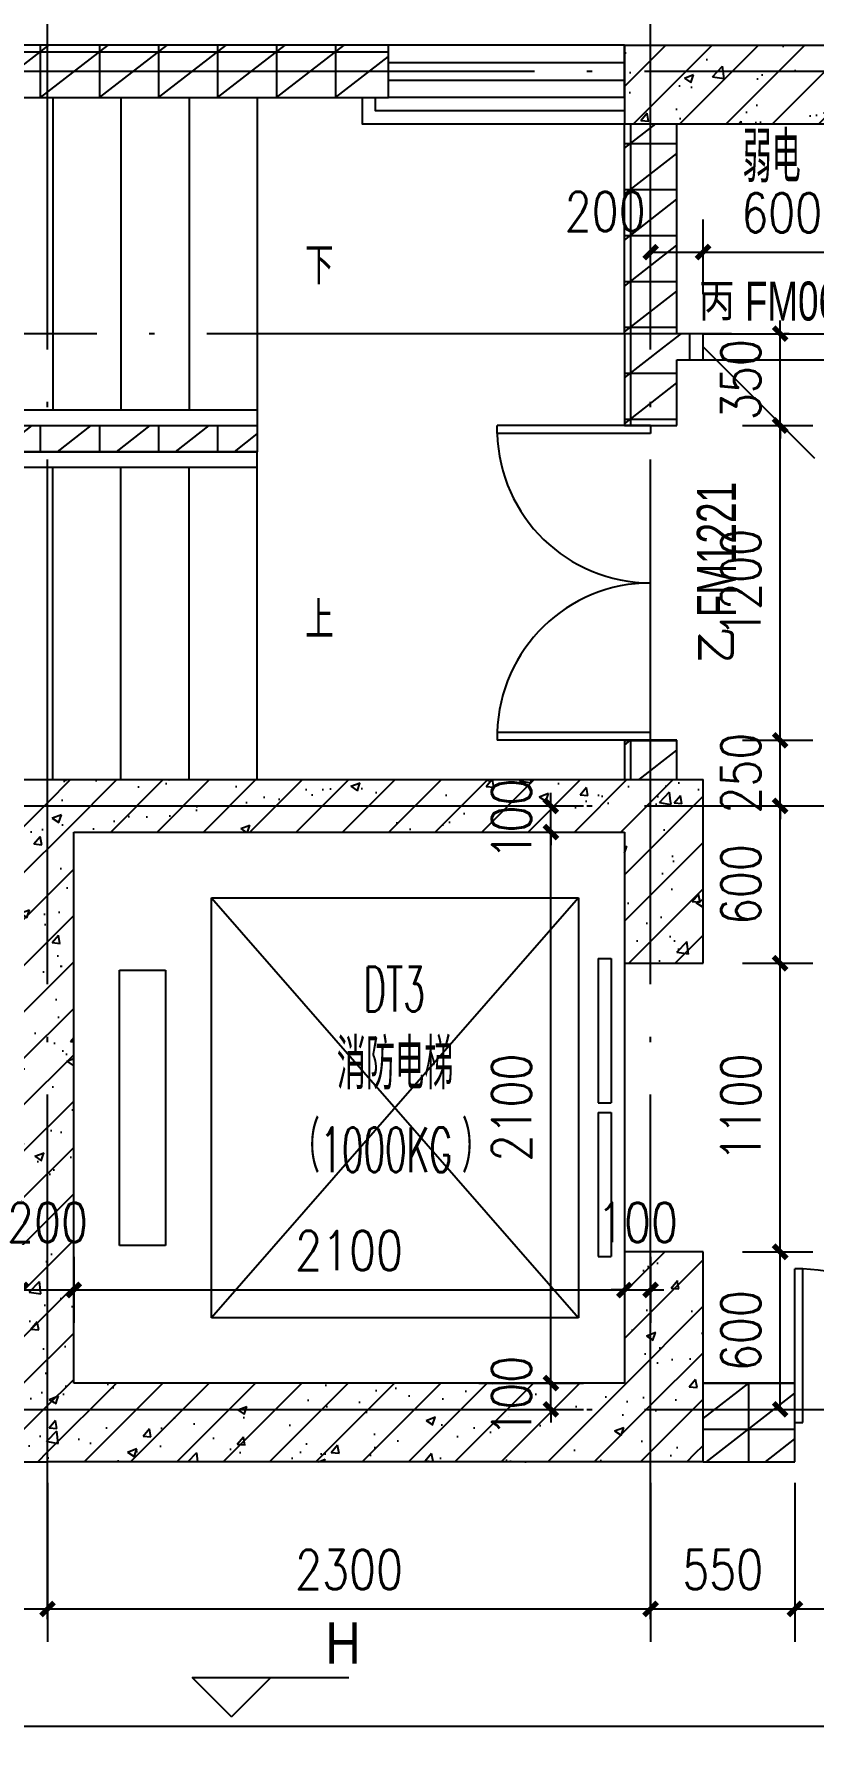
# Model space of a CAD drawing. Extents: x 718358 to 1668613, y -348838 to -159582.
# Drawn here: x 834251 to 837223, y -245186 to -238633 of the extents above; entities that cross this region are included whole.
import ezdxf

# ---------------------------------------------------------------- set-up
doc = ezdxf.new("R2010")
doc.units = 0
doc.header["$LTSCALE"] = 1000
doc.linetypes.add('DOTE', pattern=[2.42, 2, -0.2, 0.02, -0.2])
for name, color, linetype in [('建-墙体', 2, 'Continuous'), ('建-尺寸', 73, 'Continuous'), ('建-影线', 8, 'Continuous'), ('建-房间名', 7, 'Continuous'), ('建-柱子', 6, 'Continuous'), ('建-标高', 3, 'Continuous'), ('建-楼梯', 4, 'Continuous'), ('建-符号', 3, 'Continuous'), ('建-符号说明', 7, 'Continuous'), ('建-轴网', 14, 'DOTE'), ('建-门', 4, 'Continuous'), ('建-门窗', 4, 'Continuous'), ('建-门窗-编号', 7, 'Continuous'), ('建-阳台', 5, 'Continuous')]:
    doc.layers.add(name, color=color, linetype=linetype)
doc.styles.add('_TCH_DIM', font='gt单线西文.shx', dxfattribs={"width": 0.8, "bigfont": 'gt单线中文.shx'})
doc.styles.add('_TCH_WINDOW', font='gt单线西文.shx', dxfattribs={"height": 3.5, "bigfont": 'gt单线中文.shx'})
doc.styles.add('DIM_FONT', font='SIMPLEX.shx', dxfattribs={"width": 0.8, "bigfont": 'GBCBIG.shx'})
doc.dimstyles.new('DIMN50', dxfattribs={"dimscale": 0.5, "dimtxt": 300, "dimasz": 100, "dimexe": 250, "dimexo": 300, "dimgap": 150, "dimtad": 1, "dimdec": 0, "dimzin": 0, "dimdsep": 46, "dimtxsty": 'DIM_FONT', "dimblk": 'ARCHTICK', "dimcen": 0.09, "dimdle": 1, "dimclrt": 7, "dimazin": 2, "dimtfac": 1, "dimtdec": 0, "dimtix": 1, "dimtmove": 2, "dimatfit": 3, "dimldrblk": 'ARCHTICK', "dimfxl": 1, "dimtolj": 1, "dimtzin": 0, "dimarcsym": 0})
pattern_1 = [(0, (0, 0), (0, 175), []), (37.875, (200, 0), (-84.807639, 109.038328), []), (90, (200, 0), (-225, 1e-14), [])]
pattern_2 = [(45, (0, 0), (-88.388348, 88.388348), []), (50, (0, 0), (358.63009, -31.37607), [37.5, -412.5]), (355, (0, 0), (-69.37567, 376.09607), [30, -330]), (100.4514, (29.9, -2.6), (289.25469, 344.71977), [31.8701, -350.57106]), (46.1842, (0, 100), (533.62052, -82.7595), [56.25, -618.75]), (96.6356, (44.47, 93.1), (467.33135, 487.05894), [47.80514, -525.8565]), (351.1842, (0, 100), (467.33097, 487.0593), [45, -495]), (21, (50, 75), (298.45353, -201.30945), [37.5, -412.5]), (326, (50, 75), (121.65767, 362.57502), [30, -330]), (71.4514, (74.87, 58.22), (420.11131, 161.26525), [31.8701, -350.57106]), (37.5, (0, 0), (6.079928, 166.446927), [0, -326, 0, -335, 0, -331.25]), (7.5, (0, 0), (131.53477, 197.205856), [0, -191, 0, -318.5, 0, -126.25]), (327.5, (-111.5, 0), (266.911218, -11.277436), [0, -125, 0, -390, 0, -517.5]), (317.5, (-161.5, 0), (291.593085, 50.05249), [0, -162.5, 0, -259, 0, -367.5])]

# ---------------------------------------------------------------- blocks, each defined once
blk = doc.blocks.new('_ArchTick')
at = {"color": 0, "linetype": 'ByBlock', "const_width": 0.4}
blk.add_lwpolyline([(-0.5, -0.5), (0.5, 0.5)], dxfattribs=at)
blk = doc.blocks.new('*D629')
at = {"layer": 'Defpoints', "color": 0, "transparency": 16777216}
for p in [(837151.1, -244003.7), (838351.1, -244003.7), (838351.1, -244634.9)]:
    blk.add_point(p, dxfattribs=at)
at = {"layer": '建-尺寸', "color": 0, "lineweight": -2, "transparency": 16777216}
for p, q in [((837151.1, -244153.7), (837151.1, -244759.9)), ((838351.1, -244153.7), (838351.1, -244759.9)), ((837150.6, -244634.9), (838351.6, -244634.9))]:
    blk.add_line(p, q, dxfattribs=at)
at = {"layer": '建-尺寸', "color": 0, "lineweight": -2, "transparency": 16777216, "xscale": 50, "yscale": 50, "zscale": 50, "rotation": 180}
blk.add_blockref('_ArchTick', (837151.1, -244634.9), dxfattribs=at)
at = {"layer": '建-尺寸', "color": 0, "lineweight": -2, "transparency": 16777216, "xscale": 50, "yscale": 50, "zscale": 50}
blk.add_blockref('_ArchTick', (838351.1, -244634.9), dxfattribs=at)
at = {"layer": '建-尺寸', "color": 7, "transparency": 16777216, "insert": (837751.1, -244484.9), "char_height": 150, "attachment_point": 5, "style": 'DIM_FONT'}
blk.add_mtext('\\A1;1200', dxfattribs=at)
blk = doc.blocks.new('*D630')
at = {"layer": 'Defpoints', "color": 0, "transparency": 16777216}
for p in [(836601.1, -244003.7), (837151.1, -244003.7), (837151.1, -244634.9)]:
    blk.add_point(p, dxfattribs=at)
at = {"layer": '建-尺寸', "color": 0, "lineweight": -2, "transparency": 16777216}
for p, q in [((836601.1, -244153.7), (836601.1, -244759.9)), ((837151.1, -244153.7), (837151.1, -244759.9)), ((836600.6, -244634.9), (837151.6, -244634.9))]:
    blk.add_line(p, q, dxfattribs=at)
at = {"layer": '建-尺寸', "color": 0, "lineweight": -2, "transparency": 16777216, "xscale": 50, "yscale": 50, "zscale": 50, "rotation": 180}
blk.add_blockref('_ArchTick', (836601.1, -244634.9), dxfattribs=at)
at = {"layer": '建-尺寸', "color": 0, "lineweight": -2, "transparency": 16777216, "xscale": 50, "yscale": 50, "zscale": 50}
blk.add_blockref('_ArchTick', (837151.1, -244634.9), dxfattribs=at)
at = {"layer": '建-尺寸', "color": 7, "transparency": 16777216, "insert": (836876.1, -244484.9), "char_height": 150, "attachment_point": 5, "style": 'DIM_FONT'}
blk.add_mtext('\\A1;550', dxfattribs=at)
blk = doc.blocks.new('*D631')
at = {"layer": 'Defpoints', "color": 0, "transparency": 16777216}
for p in [(834301.1, -244003.7), (836601.1, -244003.7), (836601.1, -244634.9)]:
    blk.add_point(p, dxfattribs=at)
at = {"layer": '建-尺寸', "color": 0, "lineweight": -2, "transparency": 16777216}
for p, q in [((834301.1, -244153.7), (834301.1, -244759.9)), ((836601.1, -244153.7), (836601.1, -244759.9)), ((834300.6, -244634.9), (836601.6, -244634.9))]:
    blk.add_line(p, q, dxfattribs=at)
at = {"layer": '建-尺寸', "color": 0, "lineweight": -2, "transparency": 16777216, "xscale": 50, "yscale": 50, "zscale": 50, "rotation": 180}
blk.add_blockref('_ArchTick', (834301.1, -244634.9), dxfattribs=at)
at = {"layer": '建-尺寸', "color": 0, "lineweight": -2, "transparency": 16777216, "xscale": 50, "yscale": 50, "zscale": 50}
blk.add_blockref('_ArchTick', (836601.1, -244634.9), dxfattribs=at)
at = {"layer": '建-尺寸', "color": 7, "transparency": 16777216, "insert": (835451.1, -244484.9), "char_height": 150, "attachment_point": 5, "style": 'DIM_FONT'}
blk.add_mtext('\\A1;2300', dxfattribs=at)
blk = doc.blocks.new('*D632')
at = {"layer": 'Defpoints', "color": 0, "transparency": 16777216}
for p in [(833701.1, -244003.7), (834301.1, -244003.7), (834301.1, -244634.9)]:
    blk.add_point(p, dxfattribs=at)
at = {"layer": '建-尺寸', "color": 0, "lineweight": -2, "transparency": 16777216}
for p, q in [((833701.1, -244153.7), (833701.1, -244759.9)), ((834301.1, -244153.7), (834301.1, -244759.9)), ((833700.6, -244634.9), (834301.6, -244634.9))]:
    blk.add_line(p, q, dxfattribs=at)
at = {"layer": '建-尺寸', "color": 0, "lineweight": -2, "transparency": 16777216, "xscale": 50, "yscale": 50, "zscale": 50, "rotation": 180}
blk.add_blockref('_ArchTick', (833701.1, -244634.9), dxfattribs=at)
at = {"layer": '建-尺寸', "color": 0, "lineweight": -2, "transparency": 16777216, "xscale": 50, "yscale": 50, "zscale": 50}
blk.add_blockref('_ArchTick', (834301.1, -244634.9), dxfattribs=at)
at = {"layer": '建-尺寸', "color": 7, "transparency": 16777216, "insert": (834001.1, -244484.9), "char_height": 150, "attachment_point": 5, "style": 'DIM_FONT'}
blk.add_mtext('\\A1;600', dxfattribs=at)
blk = doc.blocks.new('*D645')
at = {"layer": 'Defpoints', "color": 0, "transparency": 16777216}
for p in [(834201.1, -243142.8), (834401.1, -243142.8), (834401.1, -243419.1)]:
    blk.add_point(p, dxfattribs=at)
at = {"layer": '建-尺寸', "color": 0, "lineweight": -2, "transparency": 16777216}
for p, q in [((834201.1, -243292.8), (834201.1, -243544.1)), ((834401.1, -243292.8), (834401.1, -243544.1)), ((834200.6, -243419.1), (834401.6, -243419.1))]:
    blk.add_line(p, q, dxfattribs=at)
at = {"layer": '建-尺寸', "color": 0, "lineweight": -2, "transparency": 16777216, "xscale": 50, "yscale": 50, "zscale": 50, "rotation": 180}
blk.add_blockref('_ArchTick', (834201.1, -243419.1), dxfattribs=at)
at = {"layer": '建-尺寸', "color": 0, "lineweight": -2, "transparency": 16777216, "xscale": 50, "yscale": 50, "zscale": 50}
blk.add_blockref('_ArchTick', (834401.1, -243419.1), dxfattribs=at)
at = {"layer": '建-尺寸', "color": 7, "transparency": 16777216, "insert": (834301.1, -243161.6), "char_height": 150, "attachment_point": 5, "style": 'DIM_FONT'}
blk.add_mtext('\\A1;200', dxfattribs=at)
blk = doc.blocks.new('*D646')
at = {"layer": 'Defpoints', "color": 0, "transparency": 16777216}
for p in [(834401.1, -243142.8), (836501.1, -243142.8), (836501.1, -243419.1)]:
    blk.add_point(p, dxfattribs=at)
at = {"layer": '建-尺寸', "color": 0, "lineweight": -2, "transparency": 16777216}
for p, q in [((834401.1, -243292.8), (834401.1, -243544.1)), ((836501.1, -243292.8), (836501.1, -243544.1)), ((834400.6, -243419.1), (836501.6, -243419.1))]:
    blk.add_line(p, q, dxfattribs=at)
at = {"layer": '建-尺寸', "color": 0, "lineweight": -2, "transparency": 16777216, "xscale": 50, "yscale": 50, "zscale": 50, "rotation": 180}
blk.add_blockref('_ArchTick', (834401.1, -243419.1), dxfattribs=at)
at = {"layer": '建-尺寸', "color": 0, "lineweight": -2, "transparency": 16777216, "xscale": 50, "yscale": 50, "zscale": 50}
blk.add_blockref('_ArchTick', (836501.1, -243419.1), dxfattribs=at)
at = {"layer": '建-尺寸', "color": 7, "transparency": 16777216, "insert": (835451.1, -243269.1), "char_height": 150, "attachment_point": 5, "style": 'DIM_FONT'}
blk.add_mtext('\\A1;2100', dxfattribs=at)
blk = doc.blocks.new('*D647')
at = {"layer": 'Defpoints', "color": 0, "transparency": 16777216}
for p in [(836501.1, -243142.8), (836601.1, -243142.8), (836601.1, -243419.1)]:
    blk.add_point(p, dxfattribs=at)
at = {"layer": '建-尺寸', "color": 0, "lineweight": -2, "transparency": 16777216}
for p, q in [((836501.1, -243292.8), (836501.1, -243544.1)), ((836601.1, -243292.8), (836601.1, -243544.1)), ((836501.1, -243419.1), (836451.1, -243419.1)), ((836501.1, -243419.1), (836601.1, -243419.1)), ((836601.1, -243419.1), (836651.1, -243419.1))]:
    blk.add_line(p, q, dxfattribs=at)
at = {"layer": '建-尺寸', "color": 0, "lineweight": -2, "transparency": 16777216, "xscale": 50, "yscale": 50, "zscale": 50}
blk.add_blockref('_ArchTick', (836501.1, -243419.1), dxfattribs=at)
at = {"layer": '建-尺寸', "color": 0, "lineweight": -2, "transparency": 16777216, "xscale": 50, "yscale": 50, "zscale": 50, "rotation": 180}
blk.add_blockref('_ArchTick', (836601.1, -243419.1), dxfattribs=at)
at = {"layer": '建-尺寸', "color": 7, "transparency": 16777216, "insert": (836551.1, -243161.6), "char_height": 150, "attachment_point": 5, "style": 'DIM_FONT'}
blk.add_mtext('\\A1;100', dxfattribs=at)
blk = doc.blocks.new('*D648')
at = {"layer": 'Defpoints', "color": 0, "transparency": 16777216}
for p in [(835796.5, -243773.9), (836220.6, -243773.9), (835796.5, -243874.1)]:
    blk.add_point(p, dxfattribs=at)
at = {"layer": '建-尺寸', "color": 0, "lineweight": -2, "transparency": 16777216}
for p, q in [((836220.6, -243773.9), (836220.6, -243723.9)), ((835946.5, -243773.9), (836345.6, -243773.9)), ((836220.6, -243874.1), (836220.6, -243773.9)), ((835946.5, -243874.1), (836345.6, -243874.1)), ((836220.6, -243874.1), (836220.6, -243924.1))]:
    blk.add_line(p, q, dxfattribs=at)
at = {"layer": '建-尺寸', "color": 0, "lineweight": -2, "transparency": 16777216, "xscale": 50, "yscale": 50, "zscale": 50}
for p, rotation in [((836220.6, -243773.9), 270), ((836220.6, -243874.1), 90)]:
    blk.add_blockref('_ArchTick', p, dxfattribs=dict(at, rotation=rotation))
at = {"layer": '建-尺寸', "color": 7, "transparency": 16777216, "insert": (836070.6, -243824), "char_height": 150, "attachment_point": 5, "rotation": 90, "style": 'DIM_FONT'}
blk.add_mtext('\\A1;100', dxfattribs=at)
blk = doc.blocks.new('*D649')
at = {"layer": 'Defpoints', "color": 0, "transparency": 16777216}
for p in [(835796.5, -241673.9), (836220.6, -241673.9), (835796.5, -243773.9)]:
    blk.add_point(p, dxfattribs=at)
at = {"layer": '建-尺寸', "color": 0, "lineweight": -2, "transparency": 16777216}
for p, q in [((835946.5, -241673.9), (836345.6, -241673.9)), ((836220.6, -243774.4), (836220.6, -241673.4)), ((835946.5, -243773.9), (836345.6, -243773.9))]:
    blk.add_line(p, q, dxfattribs=at)
at = {"layer": '建-尺寸', "color": 0, "lineweight": -2, "transparency": 16777216, "xscale": 50, "yscale": 50, "zscale": 50}
for p, rotation in [((836220.6, -241673.9), 90), ((836220.6, -243773.9), 270)]:
    blk.add_blockref('_ArchTick', p, dxfattribs=dict(at, rotation=rotation))
at = {"layer": '建-尺寸', "color": 7, "transparency": 16777216, "insert": (836070.6, -242723.9), "char_height": 150, "attachment_point": 5, "rotation": 90, "style": 'DIM_FONT'}
blk.add_mtext('\\A1;2100', dxfattribs=at)
blk = doc.blocks.new('*D650')
at = {"layer": 'Defpoints', "color": 0, "transparency": 16777216}
for p in [(835796.5, -241574.1), (836220.6, -241574.1), (835796.5, -241673.9)]:
    blk.add_point(p, dxfattribs=at)
at = {"layer": '建-尺寸', "color": 0, "lineweight": -2, "transparency": 16777216}
for p, q in [((836220.6, -241574.1), (836220.6, -241524.1)), ((835946.5, -241574.1), (836345.6, -241574.1)), ((836220.6, -241673.9), (836220.6, -241574.1)), ((835946.5, -241673.9), (836345.6, -241673.9)), ((836220.6, -241673.9), (836220.6, -241723.9))]:
    blk.add_line(p, q, dxfattribs=at)
at = {"layer": '建-尺寸', "color": 0, "lineweight": -2, "transparency": 16777216, "xscale": 50, "yscale": 50, "zscale": 50}
for p, rotation in [((836220.6, -241574.1), 270), ((836220.6, -241673.9), 90)]:
    blk.add_blockref('_ArchTick', p, dxfattribs=dict(at, rotation=rotation))
at = {"layer": '建-尺寸', "color": 7, "transparency": 16777216, "insert": (836070.6, -241624), "char_height": 150, "attachment_point": 5, "rotation": 90, "style": 'DIM_FONT'}
blk.add_mtext('\\A1;100', dxfattribs=at)
blk = doc.blocks.new('*D651')
at = {"layer": 'Defpoints', "color": 0, "transparency": 16777216}
for p in [(836801.1, -243273.7), (837095, -243273.7), (836801.1, -243874.1)]:
    blk.add_point(p, dxfattribs=at)
at = {"layer": '建-尺寸', "color": 0, "lineweight": -2, "transparency": 16777216}
for p, q in [((836951.1, -243273.7), (837220, -243273.7)), ((837095, -243874.6), (837095, -243273.2)), ((836951.1, -243874.1), (837220, -243874.1))]:
    blk.add_line(p, q, dxfattribs=at)
at = {"layer": '建-尺寸', "color": 0, "lineweight": -2, "transparency": 16777216, "xscale": 50, "yscale": 50, "zscale": 50}
for p, rotation in [((837095, -243273.7), 90), ((837095, -243874.1), 270)]:
    blk.add_blockref('_ArchTick', p, dxfattribs=dict(at, rotation=rotation))
at = {"layer": '建-尺寸', "color": 7, "transparency": 16777216, "insert": (836945, -243573.9), "char_height": 150, "attachment_point": 5, "rotation": 90, "style": 'DIM_FONT'}
blk.add_mtext('\\A1;600', dxfattribs=at)
blk = doc.blocks.new('*D652')
at = {"layer": 'Defpoints', "color": 0, "transparency": 16777216}
for p in [(836801.1, -242173.7), (837095, -242173.7), (836801.1, -243273.7)]:
    blk.add_point(p, dxfattribs=at)
at = {"layer": '建-尺寸', "color": 0, "lineweight": -2, "transparency": 16777216}
for p, q in [((836951.1, -242173.7), (837220, -242173.7)), ((837095, -243274.2), (837095, -242173.2)), ((836951.1, -243273.7), (837220, -243273.7))]:
    blk.add_line(p, q, dxfattribs=at)
at = {"layer": '建-尺寸', "color": 0, "lineweight": -2, "transparency": 16777216, "xscale": 50, "yscale": 50, "zscale": 50}
for p, rotation in [((837095, -242173.7), 90), ((837095, -243273.7), 270)]:
    blk.add_blockref('_ArchTick', p, dxfattribs=dict(at, rotation=rotation))
at = {"layer": '建-尺寸', "color": 7, "transparency": 16777216, "insert": (836945, -242723.7), "char_height": 150, "attachment_point": 5, "rotation": 90, "style": 'DIM_FONT'}
blk.add_mtext('\\A1;1100', dxfattribs=at)
blk = doc.blocks.new('*D653')
at = {"layer": 'Defpoints', "color": 0, "transparency": 16777216}
for p in [(836801.1, -241574.1), (837095, -241574.1), (836801.1, -242173.7)]:
    blk.add_point(p, dxfattribs=at)
at = {"layer": '建-尺寸', "color": 0, "lineweight": -2, "transparency": 16777216}
for p, q in [((836951.1, -241574.1), (837220, -241574.1)), ((837095, -242174.2), (837095, -241573.6)), ((836951.1, -242173.7), (837220, -242173.7))]:
    blk.add_line(p, q, dxfattribs=at)
at = {"layer": '建-尺寸', "color": 0, "lineweight": -2, "transparency": 16777216, "xscale": 50, "yscale": 50, "zscale": 50}
for p, rotation in [((837095, -241574.1), 90), ((837095, -242173.7), 270)]:
    blk.add_blockref('_ArchTick', p, dxfattribs=dict(at, rotation=rotation))
at = {"layer": '建-尺寸', "color": 7, "transparency": 16777216, "insert": (836945, -241873.9), "char_height": 150, "attachment_point": 5, "rotation": 90, "style": 'DIM_FONT'}
blk.add_mtext('\\A1;600', dxfattribs=at)
blk = doc.blocks.new('*D654')
at = {"layer": 'Defpoints', "color": 0, "transparency": 16777216}
for p in [(836801.1, -241324.1), (837095, -241324.1), (836801.1, -241574.1)]:
    blk.add_point(p, dxfattribs=at)
at = {"layer": '建-尺寸', "color": 0, "lineweight": -2, "transparency": 16777216}
for p, q in [((837095, -241324.1), (837095, -241274.1)), ((836951.1, -241324.1), (837220, -241324.1)), ((837095, -241574.1), (837095, -241324.1)), ((836951.1, -241574.1), (837220, -241574.1)), ((837095, -241574.1), (837095, -241624.1))]:
    blk.add_line(p, q, dxfattribs=at)
at = {"layer": '建-尺寸', "color": 0, "lineweight": -2, "transparency": 16777216, "xscale": 50, "yscale": 50, "zscale": 50}
for p, rotation in [((837095, -241324.1), 270), ((837095, -241574.1), 90)]:
    blk.add_blockref('_ArchTick', p, dxfattribs=dict(at, rotation=rotation))
at = {"layer": '建-尺寸', "color": 7, "transparency": 16777216, "insert": (836945, -241449.1), "char_height": 150, "attachment_point": 5, "rotation": 90, "style": 'DIM_FONT'}
blk.add_mtext('\\A1;250', dxfattribs=at)
blk = doc.blocks.new('*D655')
at = {"layer": 'Defpoints', "color": 0, "transparency": 16777216}
for p in [(836801.1, -240124.1), (837095, -240124.1), (836801.1, -241324.1)]:
    blk.add_point(p, dxfattribs=at)
at = {"layer": '建-尺寸', "color": 0, "lineweight": -2, "transparency": 16777216}
for p, q in [((836951.1, -240124.1), (837220, -240124.1)), ((837095, -241324.6), (837095, -240123.6)), ((836951.1, -241324.1), (837220, -241324.1))]:
    blk.add_line(p, q, dxfattribs=at)
at = {"layer": '建-尺寸', "color": 0, "lineweight": -2, "transparency": 16777216, "xscale": 50, "yscale": 50, "zscale": 50}
for p, rotation in [((837095, -240124.1), 90), ((837095, -241324.1), 270)]:
    blk.add_blockref('_ArchTick', p, dxfattribs=dict(at, rotation=rotation))
at = {"layer": '建-尺寸', "color": 7, "transparency": 16777216, "insert": (836945, -240724.1), "char_height": 150, "attachment_point": 5, "rotation": 90, "style": 'DIM_FONT'}
blk.add_mtext('\\A1;1200', dxfattribs=at)
blk = doc.blocks.new('*D656')
at = {"layer": 'Defpoints', "color": 0, "transparency": 16777216}
for p in [(836801.1, -239774.1), (837095, -239774.1), (836801.1, -240124.1)]:
    blk.add_point(p, dxfattribs=at)
at = {"layer": '建-尺寸', "color": 0, "lineweight": -2, "transparency": 16777216}
for p, q in [((837095, -239774.1), (837095, -239724.1)), ((836951.1, -239774.1), (837220, -239774.1)), ((837095, -240124.1), (837095, -239774.1)), ((836951.1, -240124.1), (837220, -240124.1)), ((837095, -240124.1), (837095, -240174.1))]:
    blk.add_line(p, q, dxfattribs=at)
at = {"layer": '建-尺寸', "color": 0, "lineweight": -2, "transparency": 16777216, "xscale": 50, "yscale": 50, "zscale": 50}
for p, rotation in [((837095, -239774.1), 270), ((837095, -240124.1), 90)]:
    blk.add_blockref('_ArchTick', p, dxfattribs=dict(at, rotation=rotation))
at = {"layer": '建-尺寸', "color": 7, "transparency": 16777216, "insert": (836945, -239949.1), "char_height": 150, "attachment_point": 5, "rotation": 90, "style": 'DIM_FONT'}
blk.add_mtext('\\A1;350', dxfattribs=at)
blk = doc.blocks.new('*D658')
at = {"layer": 'Defpoints', "color": 0, "transparency": 16777216}
for p in [(836801.1, -239463.5), (836601.1, -239774.1), (836801.1, -239774.1)]:
    blk.add_point(p, dxfattribs=at)
at = {"layer": '建-尺寸', "color": 0, "lineweight": -2, "transparency": 16777216}
for p, q in [((836601.1, -239624.1), (836601.1, -239338.5)), ((836801.1, -239624.1), (836801.1, -239338.5)), ((836600.6, -239463.5), (836801.6, -239463.5))]:
    blk.add_line(p, q, dxfattribs=at)
at = {"layer": '建-尺寸', "color": 0, "lineweight": -2, "transparency": 16777216, "xscale": 50, "yscale": 50, "zscale": 50, "rotation": 180}
blk.add_blockref('_ArchTick', (836601.1, -239463.5), dxfattribs=at)
at = {"layer": '建-尺寸', "color": 0, "lineweight": -2, "transparency": 16777216, "xscale": 50, "yscale": 50, "zscale": 50}
blk.add_blockref('_ArchTick', (836801.1, -239463.5), dxfattribs=at)
at = {"layer": '建-尺寸', "color": 7, "transparency": 16777216, "insert": (836427.7, -239308.5), "char_height": 150, "attachment_point": 5, "style": 'DIM_FONT'}
blk.add_mtext('\\A1;200', dxfattribs=at)
blk = doc.blocks.new('*D659')
at = {"layer": 'Defpoints', "color": 0, "transparency": 16777216}
for p in [(837401.1, -239463.5), (836801.1, -239774.1), (837401.1, -239774.1)]:
    blk.add_point(p, dxfattribs=at)
at = {"layer": '建-尺寸', "color": 0, "lineweight": -2, "transparency": 16777216}
for p, q in [((836801.1, -239624.1), (836801.1, -239338.5)), ((837401.1, -239624.1), (837401.1, -239338.5)), ((836800.6, -239463.5), (837401.6, -239463.5))]:
    blk.add_line(p, q, dxfattribs=at)
at = {"layer": '建-尺寸', "color": 0, "lineweight": -2, "transparency": 16777216, "xscale": 50, "yscale": 50, "zscale": 50, "rotation": 180}
blk.add_blockref('_ArchTick', (836801.1, -239463.5), dxfattribs=at)
at = {"layer": '建-尺寸', "color": 0, "lineweight": -2, "transparency": 16777216, "xscale": 50, "yscale": 50, "zscale": 50}
blk.add_blockref('_ArchTick', (837401.1, -239463.5), dxfattribs=at)
at = {"layer": '建-尺寸', "color": 7, "transparency": 16777216, "insert": (837101.1, -239313.5), "char_height": 150, "attachment_point": 5, "style": 'DIM_FONT'}
blk.add_mtext('\\A1;600', dxfattribs=at)

msp = doc.modelspace()

# ---------------------------------------------------------------- hatches: boundary and pattern name
at = {"layer": '建-影线'}
h = msp.add_hatch(dxfattribs=at)
h.set_pattern_fill('空心砖', color=256, scale=50, style=0)
h.set_pattern_definition(pattern_1)
h.paths.add_polyline_path([(830701.1, -238874.1), (835601.1, -238874.1), (835601.1, -238674.1), (830701.1, -238674.1)])
h = msp.add_hatch(dxfattribs=at)
h.set_pattern_fill('钢筋混凝土', color=256, scale=50, style=0)
h.set_pattern_definition(pattern_2)
h.paths.add_polyline_path([(836501.1, -238974.1), (837601.1, -238974.1), (837601.1, -238674.1), (836501.1, -238674.1)])
h = msp.add_hatch(dxfattribs=at)
h.set_pattern_fill('空心砖', color=256, scale=50, style=0)
h.set_pattern_definition(pattern_1)
h.paths.add_polyline_path([(836634.4, -239807.4), (836701.1, -239774.1), (836701.1, -238974.1), (836501.1, -238974.1), (836501.1, -239774.1)])
h = msp.add_hatch(dxfattribs=at)
h.set_pattern_fill('空心砖', color=256, scale=50, style=0)
h.set_pattern_definition(pattern_1)
h.paths.add_polyline_path([(836501.1, -239774.1), (836501.1, -240124.1), (836701.1, -240124.1), (836701.1, -239874.1), (836634.4, -239807.4)])
h = msp.add_hatch(dxfattribs=at)
h.set_pattern_fill('空心砖', color=256, scale=50, style=0)
h.set_pattern_definition(pattern_1)
h.paths.add_polyline_path([(836701.1, -239874.1), (836801.1, -239874.1), (836801.1, -239774.1), (836701.1, -239774.1), (836634.4, -239807.4)])
h = msp.add_hatch(dxfattribs=at)
h.set_pattern_fill('空心砖', color=256, scale=50, style=0)
h.set_pattern_definition(pattern_1)
h.paths.add_polyline_path([(831201.1, -240224.1), (835101.1, -240224.1), (835101.1, -240124.1), (831201.1, -240124.1)])
h = msp.add_hatch(dxfattribs=at)
h.set_pattern_fill('空心砖', color=256, scale=50, style=0)
h.set_pattern_definition(pattern_1)
h.paths.add_polyline_path([(836701.1, -241473.9), (836701.1, -241324.1), (836501.1, -241324.1), (836501.1, -241473.9)])
h = msp.add_hatch(dxfattribs=at)
h.set_pattern_fill('钢筋混凝土', color=256, scale=50, style=0)
h.set_pattern_definition(pattern_2)
h.paths.add_polyline_path([(832001.2, -241607.3), (832101.1, -241673.9), (834201.1, -241673.9), (834301.2, -241607.3), (834301.4, -241473.9), (832001.4, -241473.9)])
h = msp.add_hatch(dxfattribs=at)
h.set_pattern_fill('钢筋混凝土', color=256, scale=50, style=0)
h.set_pattern_definition(pattern_2)
h.paths.add_polyline_path([(834301.2, -241607.3), (834401.1, -241673.9), (836501.1, -241673.9), (836801.1, -241473.9), (834301.4, -241473.9)])
h = msp.add_hatch(dxfattribs=at)
h.set_pattern_fill('钢筋混凝土', color=256, scale=50, style=0)
h.set_pattern_definition(pattern_2)
h.paths.add_polyline_path([(836501.1, -241673.9), (836501.1, -242173.7), (836801.1, -242173.7), (836801.1, -241473.9)])
h = msp.add_hatch(dxfattribs=at)
h.set_pattern_fill('钢筋混凝土', color=256, scale=50, style=0)
h.set_pattern_definition(pattern_2)
h.paths.add_polyline_path([(834301.2, -243873.9), (834401.1, -243773.9), (834401.1, -241673.9), (834301.2, -241607.3), (834201.1, -241673.9), (834201.1, -243773.9)])
h = msp.add_hatch(dxfattribs=at)
h.set_pattern_fill('钢筋混凝土', color=256, scale=50, style=0)
h.set_pattern_definition(pattern_2)
h.paths.add_polyline_path([(836801.1, -244073.9), (836801.1, -243273.7), (836501.1, -243273.7), (836501.1, -243773.9)])
h = msp.add_hatch(dxfattribs=at)
h.set_pattern_fill('钢筋混凝土', color=256, scale=50, style=0)
h.set_pattern_definition(pattern_2)
h.paths.add_polyline_path([(834201.1, -243773.9), (833701.1, -243773.9), (833701.1, -244073.9), (834301.4, -244073.9), (834301.2, -243873.9)])
h = msp.add_hatch(dxfattribs=at)
h.set_pattern_fill('钢筋混凝土', color=256, scale=50, style=0)
h.set_pattern_definition(pattern_2)
h.paths.add_polyline_path([(836801.1, -244073.9), (836501.1, -243773.9), (834401.1, -243773.9), (834301.2, -243873.9), (834301.4, -244073.9)])
h = msp.add_hatch(dxfattribs=at)
h.set_pattern_fill('空心砖', color=256, scale=50, style=0)
h.set_pattern_definition(pattern_1)
h.paths.add_polyline_path([(836801.1, -244073.9), (837151.1, -244073.9), (837151.1, -243773.9), (836801.1, -243773.9)])

# ---------------------------------------------------------------- linework, layer by layer
at = {"layer": '建-墙体'}
for p, q in [((835601.1, -238674.1), (830701.1, -238674.1)), ((835601.1, -238874.1), (835601.1, -238674.1)), ((836501.1, -238874.1), (836501.1, -238674.1)), ((830701.1, -238874.1), (835601.1, -238874.1)), ((836501.1, -239774.1), (836501.1, -238974.1)), ((836701.1, -239774.1), (836701.1, -238974.1)), ((836501.1, -239774.1), (836501.1, -240124.1)), ((836801.1, -239774.1), (836701.1, -239774.1)), ((836801.1, -239874.1), (836801.1, -239774.1)), ((836701.1, -240124.1), (836701.1, -239874.1)), ((836701.1, -239874.1), (836801.1, -239874.1)), ((831201.1, -240124.1), (835101.1, -240124.1)), ((835101.1, -240124.1), (835101.1, -240224.1)), ((836501.1, -240124.1), (836701.1, -240124.1)), ((831201.1, -240224.1), (835101.1, -240224.1)), ((836701.1, -241324.1), (836501.1, -241324.1)), ((836501.1, -241324.1), (836501.1, -241473.9)), ((836701.1, -241473.9), (836701.1, -241324.1)), ((837151.1, -243773.9), (836801.1, -243773.9)), ((837151.1, -244073.9), (837151.1, -243773.9)), ((836801.1, -244073.9), (837151.1, -244073.9))]:
    msp.add_line(p, q, dxfattribs=at)
at = {"layer": '建-柱子'}
for p, q in [((836501.1, -238674.1), (837601.1, -238674.1)), ((836501.1, -238674.1), (836501.1, -238974.1)), ((836501.1, -238974.1), (837601.1, -238974.1)), ((832001.4, -241473.9), (834301.4, -241473.9)), ((834301.4, -241473.9), (836801.1, -241473.9)), ((836801.1, -242173.7), (836801.1, -241473.9)), ((834401.1, -243773.9), (834401.1, -241673.9)), ((834401.1, -241673.9), (836501.1, -241673.9)), ((836501.1, -241673.9), (836501.1, -242173.7)), ((836501.1, -242173.7), (836801.1, -242173.7)), ((836801.1, -243273.7), (836501.1, -243273.7)), ((836501.1, -243273.7), (836501.1, -243773.9)), ((836801.1, -244073.9), (836801.1, -243273.7)), ((836501.1, -243773.9), (834401.1, -243773.9)), ((833701.1, -244073.9), (834301.4, -244073.9)), ((836801.1, -244073.9), (834301.4, -244073.9))]:
    msp.add_line(p, q, dxfattribs=at)
at = {"layer": '建-标高'}
for p, q in [((835002.5, -245046), (834852.5, -244896)), ((834852.5, -244896), (835450.5, -244896)), ((835002.5, -245046), (835152.5, -244896))]:
    msp.add_line(p, q, dxfattribs=at)
at = {"layer": '建-楼梯'}
for p, q in [((832848, -238874.1), (835101.1, -238874.1)), ((834321.1, -238874.1), (834321.1, -240064.1)), ((834581.1, -238874.1), (834581.1, -240064.1)), ((834841.1, -238874.1), (834841.1, -240064.1)), ((835101.1, -238874.1), (835101.1, -240064.1)), ((833535, -240064.1), (835101.1, -240064.1)), ((835101.1, -240064.1), (835101.1, -240124.1)), ((835101.1, -240064.1), (835101.1, -240124.1)), ((833569.7, -240124.1), (835101.1, -240124.1)), ((833569.7, -240124.1), (835101.1, -240124.1)), ((835101.1, -240224.1), (832848, -240224.1)), ((835101.1, -240224.1), (832848, -240224.1)), ((835101.1, -240284.1), (835101.1, -240224.1)), ((835101.1, -240284.1), (835101.1, -240224.1)), ((835101.1, -240284.1), (832882.6, -240284.1)), ((834321.1, -241474.1), (834321.1, -240284.1)), ((834581.1, -241474.1), (834581.1, -240284.1)), ((834841.1, -241474.1), (834841.1, -240284.1)), ((835101.1, -241474.1), (835101.1, -240284.1)), ((835101.1, -241474.1), (833569.7, -241474.1)), ((834926.1, -241924.7), (836326.1, -241924.7)), ((834926.1, -241924.7), (836326.1, -243524.7)), ((834926.1, -243524.7), (834926.1, -241924.7)), ((836326.1, -241924.7), (834926.1, -243524.7)), ((836326.1, -241924.7), (836326.1, -243524.7)), ((834576.1, -242199.7), (834751.1, -242199.7)), ((834576.1, -243249.7), (834576.1, -242199.7)), ((834751.1, -242199.7), (834751.1, -243249.7)), ((834751.1, -243249.7), (834576.1, -243249.7)), ((836326.1, -243524.7), (834926.1, -243524.7))]:
    msp.add_line(p, q, dxfattribs=at)
at = {"layer": '建-符号'}
for points in [[(835231.1, -239499.1, 0, 0, 0), (833431.1, -239499.1, 40, 0, 0), (833281.1, -239499.1, 0, 0, 0)], [(835231.1, -240849.1, 0, 0, 0), (833431.1, -240849.1, 40, 0, 0), (833281.1, -240849.1, 0, 0, 0)]]:
    msp.add_lwpolyline(points, format="xyseb", dxfattribs=at)
msp.add_lwpolyline([(826897.8, -245081.3), (833306.7, -245081.3), (833344.9, -244976.3), (833382, -245186.3), (833419.2, -245081.3), (839828.1, -245081.3)], dxfattribs=at)
at = {"layer": '建-轴网'}
for p, q in [((834301.1, -244674.1), (834301.1, -238166.4)), ((836601.1, -244674.1), (836601.1, -238166.4)), ((826897.8, -238774.1), (839828.1, -238774.1)), ((839329, -239774.1), (827531.7, -239774.1)), ((826897.8, -241574.1), (839828.1, -241574.1)), ((826897.8, -243874.1), (839828.1, -243874.1))]:
    msp.add_line(p, q, dxfattribs=at)
at = {"layer": '建-门'}
for p, q in [((836801.1, -239774.1), (837401.1, -239774.1)), ((836801.1, -239824.1), (837225.4, -240248.3)), ((836801.1, -239874.1), (837401.1, -239874.1)), ((836601.1, -240124.1), (836016.1, -240124.1)), ((836016.1, -240154.1), (836016.1, -240124.1)), ((836601.1, -240154.1), (836016.1, -240154.1)), ((836601.1, -240124.1), (836601.1, -240154.1)), ((836601.1, -241294.1), (836016.1, -241294.1)), ((836016.1, -241294.1), (836016.1, -241324.1)), ((836601.1, -241324.1), (836016.1, -241324.1)), ((836601.1, -241324.1), (836601.1, -241294.1))]:
    msp.add_line(p, q, dxfattribs=at)
for centre, start, end in [((836601.1, -240139.1), 181.46928, 270), ((836601.1, -241309.1), 90, 178.53072)]:
    msp.add_arc(centre, 585, start, end, dxfattribs=at)
at = {"layer": '建-门窗'}
for p, q in [((836501.1, -238674.1), (835601.1, -238674.1)), ((835601.1, -238874.1), (835601.1, -238674.1)), ((836501.1, -238874.1), (836501.1, -238674.1)), ((835601.1, -238740.7), (836501.1, -238740.7)), ((835601.1, -238807.4), (836501.1, -238807.4)), ((836501.1, -238874.1), (835601.1, -238874.1)), ((836401.1, -242155.4), (836401.1, -242705.4)), ((836401.1, -242155.4), (836451.1, -242155.4)), ((836451.1, -242155.4), (836451.1, -242705.4)), ((836501.1, -242173.7), (836501.1, -243273.7)), ((836401.1, -242705.4), (836451.1, -242705.4)), ((836401.1, -242742.1), (836451.1, -242742.1)), ((836401.1, -242742.1), (836401.1, -243292.1)), ((836451.1, -242742.1), (836451.1, -243292.1)), ((836401.1, -243292.1), (836451.1, -243292.1)), ((837151.1, -243923.9), (837151.1, -243338.9)), ((837181.1, -243338.9), (837151.1, -243338.9)), ((837181.1, -243923.9), (837181.1, -243338.9)), ((837151.1, -243923.9), (837181.1, -243923.9))]:
    msp.add_line(p, q, dxfattribs=at)
msp.add_arc((837166.1, -243923.9), 585, 360, 88.53072, dxfattribs=at)
at = {"layer": '建-阳台'}
for points in [[(835501.1, -238874.1), (835501.1, -238974.1), (836501.1, -238974.1)], [(835551.1, -238874.1), (835551.1, -238924.1), (836501.1, -238924.1)]]:
    msp.add_lwpolyline(points, dxfattribs=at)

# ---------------------------------------------------------------- texts
at = {"layer": '建-房间名', "style": 'DIM_FONT'}
for s, height, width, p in [('弱电', 192.91, 0.8, (836951.3, -239197.6)), ('DT3', 170, 0.564706, (835505.9, -242357.3)), ('消防电梯', 192.91, 0.8, (835404.2, -242654.8)), ('（', 192.9, 0.8, (835229.2, -242969.7)), ('）', 192.9, 0.8, (835880.9, -242969.7)), ('1000KG', 170, 0.564706, (835341.5, -242969.7))]:
    msp.add_text(s, height=height, dxfattribs=dict(at, width=width)).set_placement(p)
at = {"layer": '建-标高', "style": '_TCH_DIM', "width": 0.888889}
msp.add_text('H', height=157.5, dxfattribs=at).set_placement((835360.8, -244843.5))
at = {"layer": '建-符号说明', "style": '_TCH_DIM', "width": 0.8}
for s, p in [('下', (835283.6, -239586.6)), ('上', (835283.6, -240936.6))]:
    msp.add_text(s, height=143.3, dxfattribs=at).set_placement(p)
at = {"layer": '建-门窗-编号', "style": '_TCH_WINDOW', "width": 0.705882}
for s, rotation, p in [('FM0619', 0, (836960.6, -239724.1)), ('FM1221', 90, (836926.1, -240854.6))]:
    msp.add_text(s, height=148.75, rotation=rotation, dxfattribs=at).set_placement(p)
at = {"layer": '建-门窗-编号', "style": '_TCH_WINDOW'}
for s, rotation, p in [('丙', 0, (836785.6, -239724.1)), ('乙', 90, (836926.1, -241029.6))]:
    msp.add_text(s, height=143.3, rotation=rotation, dxfattribs=at).set_placement(p)

# ---------------------------------------------------------------- dimensions: what is measured, and where the dimension line sits
at = {"layer": '建-尺寸'}
for base, p1, p2, picture, middle in [((836801.1, -239463.5), (836601.1, -239774.1), (836801.1, -239774.1), '*D658', (836427.7, -239308.5)), ((834401.1, -243419.1), (834201.1, -243142.8), (834401.1, -243142.8), '*D645', (834301.1, -243161.6)), ((836601.1, -243419.1), (836501.1, -243142.8), (836601.1, -243142.8), '*D647', (836551.1, -243161.6))]:
    dim = msp.add_linear_dim(base=base, p1=p1, p2=p2, angle=0, dimstyle='DIMN50', dxfattribs=at)
    dim.commit()
    dim.dimension.update_dxf_attribs({"geometry": picture, "text_midpoint": middle, "dimtype": 161})
for p1, p2, distance, picture, middle in [((836801.1, -239774.1), (837401.1, -239774.1), 310.5, '*D659', (837101.1, -239313.5)), ((836801.1, -240124.1), (836801.1, -239774.1), -293.9, '*D656', (836945, -239949.1)), ((836801.1, -241324.1), (836801.1, -240124.1), -293.9, '*D655', (836945, -240724.1)), ((836801.1, -241574.1), (836801.1, -241324.1), -293.9, '*D654', (836945, -241449.1)), ((835796.5, -241673.9), (835796.5, -241574.1), -424.1, '*D650', (836070.6, -241624)), ((836801.1, -242173.7), (836801.1, -241574.1), -293.9, '*D653', (836945, -241873.9)), ((835796.5, -243773.9), (835796.5, -241673.9), -424.1, '*D649', (836070.6, -242723.9)), ((836801.1, -243273.7), (836801.1, -242173.7), -293.9, '*D652', (836945, -242723.7)), ((834401.1, -243142.8), (836501.1, -243142.8), -276.3, '*D646', (835451.1, -243269.1)), ((836801.1, -243874.1), (836801.1, -243273.7), -293.9, '*D651', (836945, -243573.9)), ((835796.5, -243874.1), (835796.5, -243773.9), -424.1, '*D648', (836070.6, -243824)), ((833701.1, -244003.7), (834301.1, -244003.7), -631.2, '*D632', (834001.1, -244484.9)), ((834301.1, -244003.7), (836601.1, -244003.7), -631.2, '*D631', (835451.1, -244484.9)), ((836601.1, -244003.7), (837151.1, -244003.7), -631.2, '*D630', (836876.1, -244484.9)), ((837151.1, -244003.7), (838351.1, -244003.7), -631.2, '*D629', (837751.1, -244484.9))]:
    dim = msp.add_aligned_dim(p1=p1, p2=p2, distance=distance, dimstyle='DIMN50', dxfattribs=at)
    dim.commit()
    dim.dimension.update_dxf_attribs({"geometry": picture, "text_midpoint": middle})

doc.saveas('drawing.dxf')
